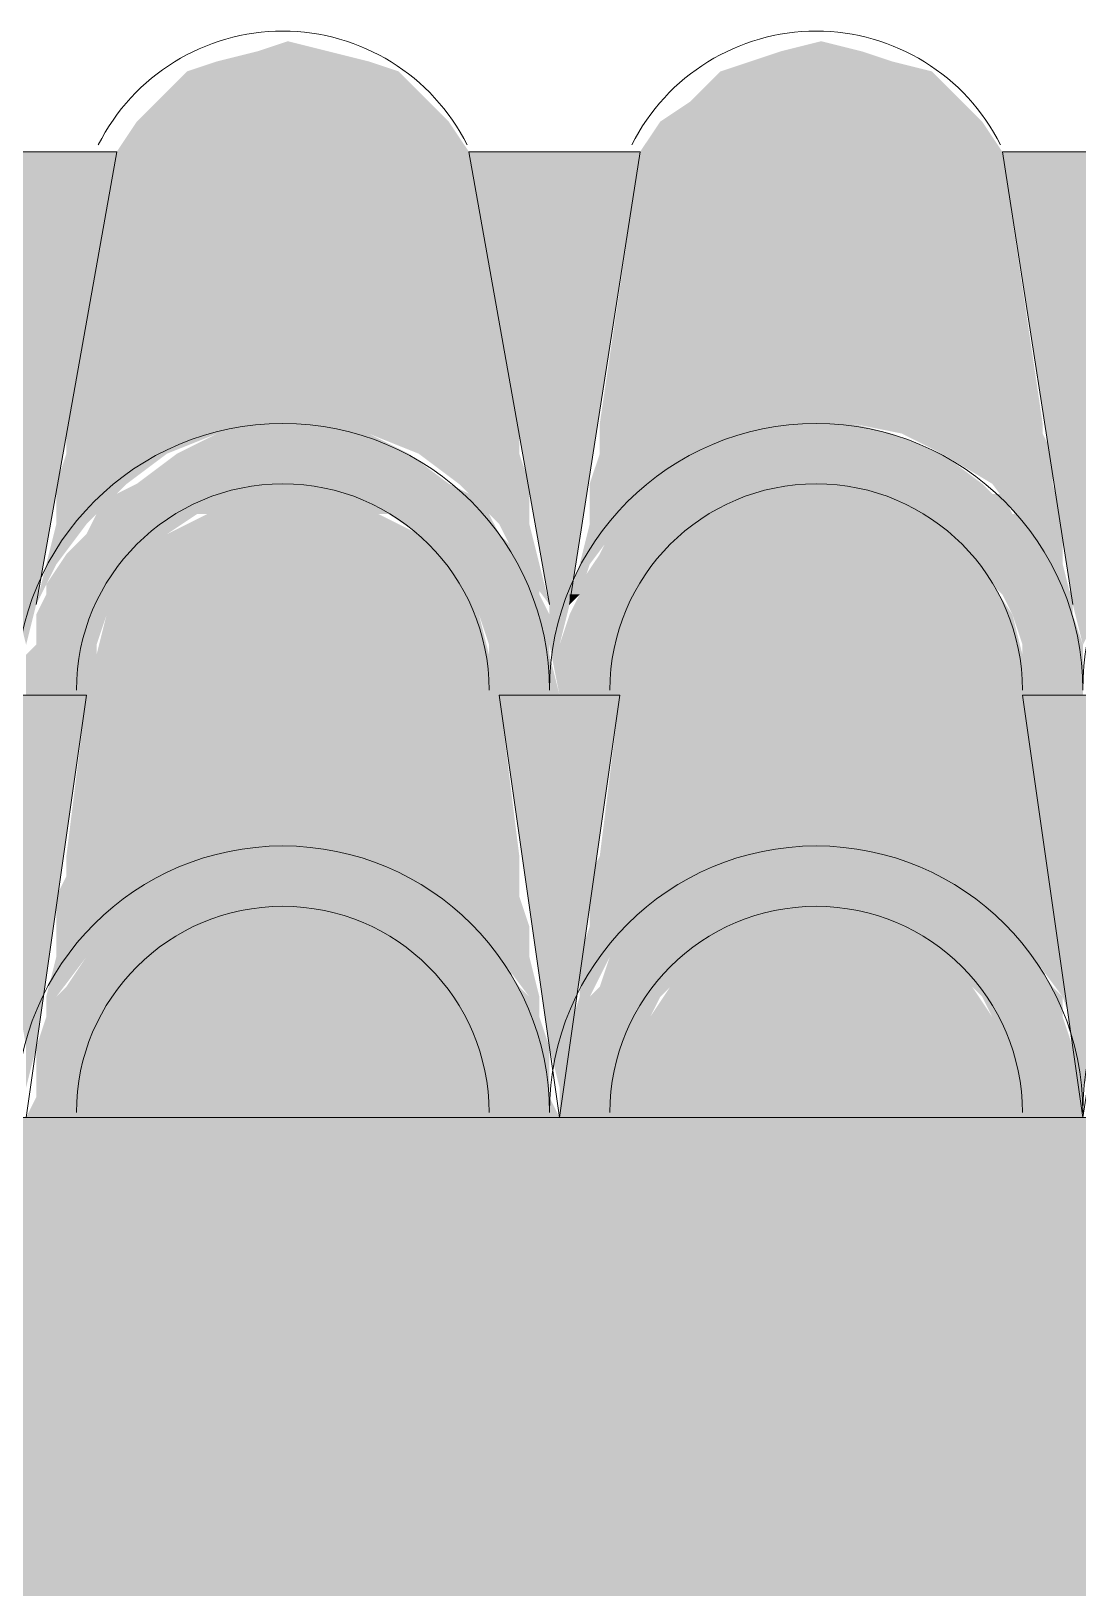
# Model space of a CAD drawing. Header units: millimetres. Extents: x 3949 to 6216, y -1987 to -943.
# Drawn here: x 4951.33 to 4956.4, y -1569.87 to -1562.32 of the extents above; entities that cross this region are included whole.
import ezdxf

# ---------------------------------------------------------------- set-up
doc = ezdxf.new("R2010")
doc.units = ezdxf.units.MM
doc.layers.add('PADRÃO DE ENTRADA', color=7, linetype='Continuous', lineweight=0)

msp = doc.modelspace()

# ---------------------------------------------------------------- hatches: boundary and pattern name
at = {"layer": 'PADRÃO DE ENTRADA', "true_color": 0xffdf7e}
h = msp.add_hatch(color=41, dxfattribs=at)
h.dxf.hatch_style = 1
h.paths.add_polyline_path([(4946.5162, -1567.5899), (4946.1744, -1567.5899), (4945.8327, -1567.5899), (4940.9018, -1567.5899), (4940.7065, -1567.5899), (4923.7658, -1567.5899), (4923.3265, -1567.5899), (4923.0335, -1567.5899), (4922.6918, -1567.5899), (4922.2524, -1567.5899), (4922.2524, -1581.3057), (4932.4884, -1581.3057), (4937.8931, -1583.4481), (4937.9563, -1583.2586), (4939.0792, -1583.942), (4937.8098, -1583.6979), (4937.8931, -1583.4481), (4932.4884, -1581.3057), (4922.2524, -1581.3057), (4922.2524, -1592.8135), (4923.5562, -1593.3303), (4923.6194, -1593.1407), (4924.7423, -1593.8242), (4923.4729, -1593.5801), (4923.5562, -1593.3303), (4922.2524, -1592.8135), (4922.2524, -1612.163), (4946.2315, -1612.163), (4946.2315, -1610.7472), (4947.5009, -1610.7472), (4947.5009, -1612.163), (4957.594, -1612.163), (4957.3514, -1567.5899), (4947.4926, -1567.5899), (4947.4926, -1577.7445), (4954.0829, -1577.7445), (4954.0829, -1601.9333), (4947.9403, -1601.9333), (4947.9403, -1602.8609), (4945.5969, -1602.8609), (4945.5969, -1601.9333), (4942.7182, -1601.9333), (4942.7182, -1602.3861), (4941.2664, -1602.3861), (4941.2664, -1601.9333), (4939.5734, -1601.9333), (4939.5734, -1577.7445), (4946.5162, -1577.7445)])
h.paths.add_polyline_path([(4937.7954, -1594.9219), (4937.7954, -1595.2138), (4938.3666, -1595.2138), (4938.3666, -1595.8485), (4937.7954, -1595.8485), (4937.7954, -1596.1151), (4926.3079, -1596.1151), (4926.3079, -1595.8485), (4925.7113, -1595.8485), (4925.7113, -1595.2138), (4926.3079, -1595.2138), (4926.3079, -1594.9219)], flags=16)
h.paths.add_polyline_path([(4937.1988, -1595.2138), (4937.1988, -1595.1123), (4937.6558, -1595.1123), (4937.6558, -1595.9501), (4937.1988, -1595.9501), (4926.9045, -1595.8485), (4926.9045, -1595.9501), (4926.4222, -1595.9501), (4926.4222, -1595.1123), (4926.9045, -1595.1123), (4926.9045, -1595.2138)], flags=0)
h.paths.add_polyline_path([(4936.3984, -1612.2661), (4943.7854, -1612.2661), (4943.7854, -1609.0225), (4936.3984, -1609.0225)], flags=9)

# ---------------------------------------------------------------- linework, layer by layer
at = {"layer": 'PADRÃO DE ENTRADA', "color": 7, "lineweight": 5}
for points in [[(4950.91, -1562.9031), (4951.74, -1562.9031)], [(4951.3494, -1565.1), (4951.74, -1562.9031)], [(4953.4487, -1562.9031), (4954.2786, -1562.9031)], [(4953.8393, -1565.1), (4953.4487, -1562.9031)], [(4953.9369, -1565.1), (4954.2786, -1562.9031)], [(4956.0362, -1562.9031), (4956.8661, -1562.9031)], [(4956.3779, -1565.1), (4956.0362, -1562.9031)], [(4956.1338, -1565.5394), (4956.4267, -1567.5899), (4956.7685, -1565.393)], [(4951.5935, -1565.5394), (4951.3006, -1565.5394), (4951.0077, -1565.5394)], [(4951.3006, -1567.5899), (4951.5935, -1565.5394)], [(4954.181, -1565.5394), (4953.8881, -1565.5394), (4953.5952, -1565.5394)], [(4953.5952, -1565.5394), (4953.8881, -1567.5899), (4954.181, -1565.5394)], [(4956.7685, -1565.5394), (4956.4267, -1565.5394), (4956.1338, -1565.5394)], [(4952.277, -1567.5899), (4923.7658, -1567.5899)], [(4940.9018, -1567.5899), (4959.0142, -1567.5899), (4957.5984, -1567.5899), (4959.0142, -1567.5899)], [(4951.5935, -1567.5899), (4951.3006, -1567.5899), (4951.0077, -1567.5899)], [(4954.181, -1567.5899), (4953.8881, -1567.5899), (4953.5952, -1567.5899)], [(4956.7685, -1567.5899), (4956.4267, -1567.5899), (4956.1338, -1567.5899)]]:
    msp.add_lwpolyline(points, dxfattribs=at)
for points in [[(4951.2518, -1565.5149, -0.999977), (4953.8392, -1565.515, -0.999977), (4956.4266, -1565.515, -0.853617), (4958.9504, -1565.114)], [(4951.2518, -1567.5654, -0.999977), (4953.8392, -1567.5655, -0.999977), (4956.4266, -1567.5655, -0.999977), (4959.0141, -1567.5655)]]:
    msp.add_lwpolyline(points, format="xyb", dxfattribs=at)
for centre, start, end in [((4952.5455, -1563.3181), 26.62312, 153.36929), ((4955.133, -1563.3181), 26.62312, 153.36929), ((4952.5455, -1565.515), 0.0024, 179.9938), ((4955.133, -1565.515), 0.0024, 179.9938), ((4952.5455, -1567.5655), 0.0024, 179.9938), ((4955.133, -1567.5655), 0.0024, 179.9938)]:
    msp.add_arc(centre, 1.0008, start, end, dxfattribs=at)
at = {"layer": 'PADRÃO DE ENTRADA', "color": 244, "true_color": 0x991b1e, "transparency": 33554559}
for points in [[(4952.5699, -1562.3661), (4952.4235, -1562.4149), (4952.7652, -1562.4149)], [(4955.1574, -1562.3661), (4954.9621, -1562.4149), (4955.3527, -1562.4149)], [(4952.4235, -1562.4149), (4952.7652, -1562.4149), (4952.2282, -1562.4637)], [(4952.7652, -1562.4149), (4952.2282, -1562.4637), (4952.9605, -1562.4637)], [(4954.9621, -1562.4149), (4955.3527, -1562.4149), (4954.8157, -1562.4637)], [(4955.3527, -1562.4149), (4954.8157, -1562.4637), (4955.4992, -1562.4637)], [(4952.0817, -1562.5126), (4953.1069, -1562.5126), (4951.9353, -1562.659)], [(4953.1069, -1562.5126), (4951.9353, -1562.659), (4953.2534, -1562.659)], [(4952.2282, -1562.4637), (4952.9605, -1562.4637), (4952.0817, -1562.5126)], [(4952.9605, -1562.4637), (4952.0817, -1562.5126), (4953.1069, -1562.5126)], [(4954.6692, -1562.5126), (4955.6944, -1562.5126), (4954.5227, -1562.659)], [(4955.6944, -1562.5126), (4954.5227, -1562.659), (4955.8409, -1562.659)], [(4954.8157, -1562.4637), (4955.4992, -1562.4637), (4954.6692, -1562.5126)], [(4955.4992, -1562.4637), (4954.6692, -1562.5126), (4955.6944, -1562.5126)], [(4951.9353, -1562.659), (4953.2534, -1562.659), (4951.8376, -1562.7567)], [(4953.2534, -1562.659), (4951.8376, -1562.7567), (4953.3511, -1562.7567)], [(4954.5227, -1562.659), (4955.8409, -1562.659), (4954.3763, -1562.7567)], [(4955.8409, -1562.659), (4954.3763, -1562.7567), (4955.9385, -1562.7567)], [(4951.8376, -1562.7567), (4953.3511, -1562.7567), (4951.74, -1562.9031)], [(4953.3511, -1562.7567), (4951.74, -1562.9031), (4953.4487, -1562.9031)], [(4954.3763, -1562.7567), (4955.9385, -1562.7567), (4954.2786, -1562.9031)], [(4955.9385, -1562.7567), (4954.2786, -1562.9031), (4956.0362, -1562.9031)], [(4951.74, -1562.9031), (4953.4487, -1562.9031), (4951.4959, -1564.2213)], [(4953.4487, -1562.9031), (4951.4959, -1564.2213), (4953.6928, -1564.2213)], [(4954.2786, -1562.9031), (4956.0362, -1562.9031), (4954.0834, -1564.2213)], [(4956.0362, -1562.9031), (4954.0834, -1564.2213), (4956.2315, -1564.2213)], [(4951.4959, -1564.2213), (4952.4723, -1564.2213), (4951.4959, -1564.2701)], [(4952.4723, -1564.2213), (4951.4959, -1564.2701), (4952.2282, -1564.2701)], [(4952.7164, -1564.2213), (4953.6928, -1564.2213), (4952.9605, -1564.2701)], [(4953.6928, -1564.2213), (4952.9605, -1564.2701), (4953.6928, -1564.2701)], [(4954.0834, -1564.2213), (4955.0598, -1564.2213), (4954.0834, -1564.2701)], [(4955.0598, -1564.2213), (4954.0834, -1564.2701), (4954.8157, -1564.2701)], [(4955.3039, -1564.2213), (4956.2315, -1564.2213), (4955.0598, -1564.2213)], [(4955.3039, -1564.2213), (4955.3039, -1564.2213), (4956.2315, -1564.2213)], [(4955.3039, -1564.2213), (4956.2315, -1564.2213), (4955.548, -1564.2701)], [(4956.2315, -1564.2213), (4955.548, -1564.2701), (4956.2315, -1564.2701)], [(4951.4959, -1564.2701), (4952.2282, -1564.2701), (4951.4959, -1564.3677)], [(4952.2282, -1564.2701), (4951.4959, -1564.3677), (4951.9841, -1564.3677)], [(4952.9605, -1564.2701), (4953.6928, -1564.2701), (4953.2046, -1564.3677)], [(4953.6928, -1564.2701), (4953.2046, -1564.3677), (4953.6928, -1564.3677)], [(4954.0834, -1564.2701), (4954.8157, -1564.2701), (4954.0834, -1564.3677)], [(4954.8157, -1564.2701), (4954.0834, -1564.3677), (4954.5716, -1564.3677)], [(4955.548, -1564.2701), (4956.2315, -1564.2701), (4955.7433, -1564.3677)], [(4956.2315, -1564.2701), (4955.7433, -1564.3677), (4956.2803, -1564.3677)], [(4951.4959, -1564.3677), (4951.9841, -1564.3677), (4951.4471, -1564.5142)], [(4951.9841, -1564.3677), (4951.4471, -1564.5142), (4951.7888, -1564.5142)], [(4953.2046, -1564.3677), (4953.6928, -1564.3677), (4953.3999, -1564.5142)], [(4953.6928, -1564.3677), (4953.3999, -1564.5142), (4953.7416, -1564.5142)], [(4954.0834, -1564.3677), (4954.5716, -1564.3677), (4954.0345, -1564.5142)], [(4954.5716, -1564.3677), (4954.0345, -1564.5142), (4954.3763, -1564.5142)], [(4955.7433, -1564.3677), (4956.2803, -1564.3677), (4955.9874, -1564.5142)], [(4956.2803, -1564.3677), (4955.9874, -1564.5142), (4956.2803, -1564.5142)], [(4951.4471, -1564.5142), (4951.7888, -1564.5142), (4951.4471, -1564.7095)], [(4951.7888, -1564.5142), (4951.4471, -1564.7095), (4951.5935, -1564.7095)], [(4952.3258, -1564.563), (4952.8628, -1564.563), (4952.1794, -1564.6607)], [(4952.8628, -1564.563), (4952.1794, -1564.6607), (4953.0093, -1564.6607)], [(4952.5211, -1564.563), (4952.6676, -1564.563), (4952.3258, -1564.563)], [(4952.6676, -1564.563), (4952.3258, -1564.563), (4952.8628, -1564.563)], [(4953.3999, -1564.5142), (4953.7416, -1564.5142), (4953.5952, -1564.7095)], [(4953.7416, -1564.5142), (4953.5952, -1564.7095), (4953.7416, -1564.7095)], [(4954.0345, -1564.5142), (4954.3763, -1564.5142), (4954.0345, -1564.7095)], [(4954.3763, -1564.5142), (4954.0345, -1564.7095), (4954.181, -1564.7095)], [(4954.9133, -1564.563), (4955.4503, -1564.563), (4954.718, -1564.6607)], [(4955.4503, -1564.563), (4954.718, -1564.6607), (4955.5968, -1564.6607)], [(4955.0598, -1564.563), (4955.2551, -1564.563), (4954.9133, -1564.563)], [(4955.2551, -1564.563), (4954.9133, -1564.563), (4955.4503, -1564.563)], [(4955.9874, -1564.5142), (4956.2803, -1564.5142), (4956.1338, -1564.7095)], [(4956.2803, -1564.5142), (4956.1338, -1564.7095), (4956.3291, -1564.7095)], [(4951.4471, -1564.7095), (4951.5935, -1564.7095), (4951.3982, -1564.9048)], [(4951.5935, -1564.7095), (4951.3982, -1564.9048), (4951.4471, -1564.9048)], [(4952.1794, -1564.6607), (4953.0093, -1564.6607), (4951.9841, -1564.7583)], [(4953.0093, -1564.6607), (4951.9841, -1564.7583), (4953.2046, -1564.7583)], [(4953.5952, -1564.7095), (4953.7416, -1564.7095), (4953.6928, -1564.9048)], [(4953.7416, -1564.7095), (4953.6928, -1564.9048), (4953.7904, -1564.9048)], [(4954.0345, -1564.7095), (4954.181, -1564.7095), (4953.9857, -1564.9048)], [(4954.181, -1564.7095), (4953.9857, -1564.9048), (4954.0345, -1564.9048)], [(4954.718, -1564.6607), (4955.5968, -1564.6607), (4954.5716, -1564.7583)], [(4955.5968, -1564.6607), (4954.5716, -1564.7583), (4955.7433, -1564.7583)], [(4956.1338, -1564.7095), (4956.3291, -1564.7095), (4956.2803, -1564.9048)], [(4956.3291, -1564.7095), (4956.2803, -1564.9048), (4956.3291, -1564.9048)], [(4951.9841, -1564.7583), (4953.2046, -1564.7583), (4951.8864, -1564.8559)], [(4953.2046, -1564.7583), (4951.8864, -1564.8559), (4953.3022, -1564.8559)], [(4954.5716, -1564.7583), (4955.7433, -1564.7583), (4954.4251, -1564.8559)], [(4955.7433, -1564.7583), (4954.4251, -1564.8559), (4955.8897, -1564.8559)], [(4951.8864, -1564.8559), (4953.3022, -1564.8559), (4951.74, -1565.0024)], [(4953.3022, -1564.8559), (4951.74, -1565.0024), (4953.4487, -1565.0024)], [(4954.4251, -1564.8559), (4955.8897, -1564.8559), (4954.3275, -1565.0024)], [(4955.8897, -1564.8559), (4954.3275, -1565.0024), (4955.9874, -1565.0024)], [(4951.3494, -1565.1), (4951.3494, -1565.1), (4951.4471, -1564.9048)], [(4951.3494, -1565.1), (4951.4471, -1564.9048), (4951.3982, -1564.9048)], [(4953.8393, -1565.1), (4953.7904, -1564.9048), (4953.6928, -1564.9048)], [(4953.8393, -1565.1), (4953.8393, -1565.1), (4953.7904, -1564.9048)], [(4953.9857, -1564.9048), (4954.0345, -1564.9048), (4953.9369, -1565.0512)], [(4954.0345, -1564.9048), (4953.9369, -1565.0512), (4953.9857, -1565.0512)], [(4956.3779, -1565.1), (4956.3291, -1564.9048), (4956.2803, -1564.9048)], [(4956.3779, -1565.1), (4956.3779, -1565.1), (4956.3291, -1564.9048)], [(4951.74, -1565.0024), (4953.4487, -1565.0024), (4951.6912, -1565.1489)], [(4953.4487, -1565.0024), (4951.6912, -1565.1489), (4953.4975, -1565.1489)], [(4954.3275, -1565.0024), (4955.9874, -1565.0024), (4954.2298, -1565.1489)], [(4955.9874, -1565.0024), (4954.2298, -1565.1489), (4956.085, -1565.1489)], [(4953.9857, -1565.0512), (4953.9369, -1565.0512), (4953.9369, -1565.1)], [(4951.6912, -1565.1489), (4953.4975, -1565.1489), (4951.6423, -1565.3441)], [(4953.4975, -1565.1489), (4951.6423, -1565.3441), (4953.5463, -1565.3441)], [(4954.2298, -1565.1489), (4956.085, -1565.1489), (4954.181, -1565.3441)], [(4956.085, -1565.1489), (4954.181, -1565.3441), (4956.1338, -1565.3441)], [(4951.6423, -1565.3441), (4953.5463, -1565.3441), (4951.5935, -1565.5394)], [(4953.5463, -1565.3441), (4951.5935, -1565.5394), (4953.5952, -1565.5394)], [(4954.181, -1565.3441), (4956.1338, -1565.3441), (4954.181, -1565.5394)], [(4956.1338, -1565.3441), (4954.181, -1565.5394), (4956.1338, -1565.5394)], [(4951.5935, -1565.5394), (4953.5952, -1565.5394), (4951.4959, -1566.3206)], [(4953.5952, -1565.5394), (4951.4959, -1566.3206), (4953.6928, -1566.3206)], [(4954.181, -1565.5394), (4956.1338, -1565.5394), (4954.0834, -1566.3206)], [(4956.1338, -1565.5394), (4954.0834, -1566.3206), (4956.2803, -1566.3206)], [(4952.5699, -1566.3206), (4951.4959, -1566.3206), (4952.3746, -1566.3206)], [(4951.4959, -1566.3206), (4952.3746, -1566.3206), (4951.4959, -1566.4182)], [(4952.3746, -1566.3206), (4951.4959, -1566.4182), (4952.1305, -1566.4182)], [(4952.814, -1566.3206), (4953.6928, -1566.3206), (4952.5699, -1566.3206)], [(4952.814, -1566.3206), (4952.814, -1566.3206), (4953.6928, -1566.3206)], [(4952.814, -1566.3206), (4953.6928, -1566.3206), (4953.0581, -1566.4182)], [(4953.6928, -1566.3206), (4953.0581, -1566.4182), (4953.6928, -1566.4182)], [(4954.0834, -1566.3206), (4954.9133, -1566.3206), (4954.0345, -1566.4182)], [(4954.9133, -1566.3206), (4954.0345, -1566.4182), (4954.718, -1566.4182)], [(4955.1574, -1566.3206), (4954.0834, -1566.3206), (4954.9133, -1566.3206)], [(4955.4015, -1566.3206), (4956.2803, -1566.3206), (4955.1574, -1566.3206)], [(4955.4015, -1566.3206), (4955.4015, -1566.3206), (4956.2803, -1566.3206)], [(4955.4015, -1566.3206), (4956.2803, -1566.3206), (4955.6456, -1566.4182)], [(4956.2803, -1566.3206), (4955.6456, -1566.4182), (4956.2803, -1566.4182)], [(4951.4959, -1566.4182), (4952.1305, -1566.4182), (4951.4471, -1566.5158)], [(4952.1305, -1566.4182), (4951.4471, -1566.5158), (4951.9353, -1566.5158)], [(4953.0581, -1566.4182), (4953.6928, -1566.4182), (4953.2534, -1566.5158)], [(4953.6928, -1566.4182), (4953.2534, -1566.5158), (4953.6928, -1566.5158)], [(4954.0345, -1566.4182), (4954.718, -1566.4182), (4954.0345, -1566.5158)], [(4954.718, -1566.4182), (4954.0345, -1566.5158), (4954.4739, -1566.5158)], [(4955.6456, -1566.4182), (4956.2803, -1566.4182), (4955.8409, -1566.5158)], [(4956.2803, -1566.4182), (4955.8409, -1566.5158), (4956.2803, -1566.5158)], [(4951.4471, -1566.5158), (4951.9353, -1566.5158), (4951.4471, -1566.6623)], [(4951.9353, -1566.5158), (4951.4471, -1566.6623), (4951.74, -1566.6623)], [(4953.2534, -1566.5158), (4953.6928, -1566.5158), (4953.4487, -1566.6623)], [(4953.6928, -1566.5158), (4953.4487, -1566.6623), (4953.7416, -1566.6623)], [(4954.0345, -1566.5158), (4954.4739, -1566.5158), (4954.0345, -1566.6623)], [(4954.4739, -1566.5158), (4954.0345, -1566.6623), (4954.3275, -1566.6623)], [(4955.8409, -1566.5158), (4956.2803, -1566.5158), (4956.0362, -1566.6623)], [(4956.2803, -1566.5158), (4956.0362, -1566.6623), (4956.3291, -1566.6623)], [(4951.4471, -1566.6623), (4951.74, -1566.6623), (4951.4471, -1566.8088)], [(4951.74, -1566.6623), (4951.4471, -1566.8088), (4951.5935, -1566.8088)], [(4953.4487, -1566.6623), (4953.7416, -1566.6623), (4953.5952, -1566.8088)], [(4953.7416, -1566.6623), (4953.5952, -1566.8088), (4953.7416, -1566.8088)], [(4954.0345, -1566.6623), (4954.3275, -1566.6623), (4953.9857, -1566.8088)], [(4954.3275, -1566.6623), (4953.9857, -1566.8088), (4954.1322, -1566.8088)], [(4956.0362, -1566.6623), (4956.3291, -1566.6623), (4956.1826, -1566.8088)], [(4956.3291, -1566.6623), (4956.1826, -1566.8088), (4956.3291, -1566.8088)], [(4951.4471, -1566.8088), (4951.5935, -1566.8088), (4951.3982, -1567.004)], [(4951.5935, -1566.8088), (4951.3982, -1567.004), (4951.4471, -1567.004)], [(4953.5952, -1566.8088), (4953.7416, -1566.8088), (4953.7416, -1567.004)], [(4953.7416, -1566.8088), (4953.7416, -1567.004), (4953.7904, -1567.004)], [(4953.9857, -1566.8088), (4954.1322, -1566.8088), (4953.9857, -1567.004)], [(4954.1322, -1566.8088), (4953.9857, -1567.004), (4954.0345, -1567.004)], [(4956.1826, -1566.8088), (4956.3291, -1566.8088), (4956.3291, -1567.004)], [(4956.3291, -1566.8088), (4956.3291, -1567.004), (4956.3779, -1567.004)], [(4951.3982, -1567.1505), (4951.3982, -1567.1505), (4951.4471, -1567.004)], [(4951.3982, -1567.1505), (4951.4471, -1567.004), (4951.3982, -1567.004)], [(4953.7904, -1567.1505), (4953.7904, -1567.004), (4953.7416, -1567.004)], [(4953.7904, -1567.1505), (4953.7904, -1567.1505), (4953.7904, -1567.004)], [(4953.9857, -1567.004), (4954.0345, -1567.004), (4953.9369, -1567.1505)], [(4954.0345, -1567.004), (4953.9369, -1567.1505), (4953.9857, -1567.1505)], [(4956.3779, -1567.1505), (4956.3779, -1567.004), (4956.3291, -1567.004)], [(4956.3779, -1567.1505), (4956.3779, -1567.1505), (4956.3779, -1567.004)], [(4951.3982, -1567.1505), (4951.3494, -1567.2481), (4951.3494, -1567.2481)], [(4953.7904, -1567.1505), (4953.8393, -1567.2481), (4953.8393, -1567.2481)], [(4953.9857, -1567.1505), (4953.9369, -1567.1505), (4953.9369, -1567.2481)], [(4956.3779, -1567.1505), (4956.3779, -1567.2481), (4956.3779, -1567.2481)]]:
    msp.add_solid(points, dxfattribs=at)
at = {"layer": 'PADRÃO DE ENTRADA', "transparency": 33554559}
for points in [[(4950.91, -1562.9031), (4951.74, -1562.9031), (4951.2518, -1565.1)], [(4951.74, -1562.9031), (4951.2518, -1565.1), (4951.3494, -1565.1)], [(4953.4487, -1562.9031), (4954.2786, -1562.9031), (4953.8393, -1565.1)], [(4954.2786, -1562.9031), (4953.8393, -1565.1), (4953.9369, -1565.1)], [(4956.0362, -1562.9031), (4956.8661, -1562.9031), (4956.3779, -1565.1)], [(4956.8661, -1562.9031), (4956.3779, -1565.1), (4956.5244, -1565.1)], [(4952.4723, -1564.2213), (4952.7164, -1564.2213), (4952.2282, -1564.2701)], [(4952.7164, -1564.2213), (4952.2282, -1564.2701), (4952.9605, -1564.2701)], [(4955.0598, -1564.2213), (4955.3039, -1564.2213), (4954.8157, -1564.2701)], [(4955.3039, -1564.2213), (4954.8157, -1564.2701), (4955.4992, -1564.2701)], [(4952.2282, -1564.2701), (4952.9605, -1564.2701), (4952.0329, -1564.3677)], [(4952.9605, -1564.2701), (4952.0329, -1564.3677), (4953.1558, -1564.3677)], [(4954.8157, -1564.2701), (4955.4992, -1564.2701), (4954.5716, -1564.3677)], [(4955.4992, -1564.2701), (4954.5716, -1564.3677), (4955.7433, -1564.3677)], [(4952.0329, -1564.3677), (4953.1558, -1564.3677), (4951.8376, -1564.5142)], [(4953.1558, -1564.3677), (4951.8376, -1564.5142), (4953.3511, -1564.5142)], [(4954.5716, -1564.3677), (4955.7433, -1564.3677), (4954.3763, -1564.5142)], [(4955.7433, -1564.3677), (4954.3763, -1564.5142), (4955.9385, -1564.5142)], [(4951.74, -1564.563), (4952.3258, -1564.563), (4951.6423, -1564.6607)], [(4952.3258, -1564.563), (4951.6423, -1564.6607), (4952.1794, -1564.6607)], [(4951.8376, -1564.5142), (4953.3511, -1564.5142), (4951.74, -1564.563)], [(4953.3511, -1564.5142), (4951.74, -1564.563), (4953.4487, -1564.563)], [(4952.5211, -1564.563), (4951.74, -1564.563), (4952.3258, -1564.563)], [(4952.8628, -1564.563), (4953.4487, -1564.563), (4952.6676, -1564.563)], [(4952.8628, -1564.563), (4952.8628, -1564.563), (4953.4487, -1564.563)], [(4952.8628, -1564.563), (4953.4487, -1564.563), (4953.0093, -1564.6607)], [(4953.4487, -1564.563), (4953.0093, -1564.6607), (4953.5463, -1564.6607)], [(4954.2786, -1564.563), (4954.9133, -1564.563), (4954.2298, -1564.6607)], [(4954.9133, -1564.563), (4954.2298, -1564.6607), (4954.718, -1564.6607)], [(4954.3275, -1564.563), (4955.0598, -1564.563), (4954.2786, -1564.563)], [(4955.0598, -1564.563), (4954.2786, -1564.563), (4954.9133, -1564.563)], [(4954.3763, -1564.5142), (4955.9385, -1564.5142), (4954.3275, -1564.563)], [(4955.9385, -1564.5142), (4954.3275, -1564.563), (4955.9874, -1564.563)], [(4955.2551, -1564.563), (4955.9874, -1564.563), (4955.4503, -1564.563)], [(4955.9874, -1564.563), (4955.4503, -1564.563), (4956.0362, -1564.563)], [(4955.4503, -1564.563), (4956.0362, -1564.563), (4955.5968, -1564.6607)], [(4956.0362, -1564.563), (4955.5968, -1564.6607), (4956.085, -1564.6607)], [(4951.6423, -1564.6607), (4952.1305, -1564.6607), (4951.5935, -1564.7583)], [(4952.1305, -1564.6607), (4951.5935, -1564.7583), (4951.9841, -1564.7583)], [(4952.1794, -1564.6607), (4951.6423, -1564.6607), (4952.1305, -1564.6607)], [(4953.0581, -1564.6607), (4953.5463, -1564.6607), (4953.0093, -1564.6607)], [(4953.0581, -1564.6607), (4953.0581, -1564.6607), (4953.5463, -1564.6607)], [(4953.0581, -1564.6607), (4953.5463, -1564.6607), (4953.2046, -1564.7583)], [(4953.5463, -1564.6607), (4953.2046, -1564.7583), (4953.5952, -1564.7583)], [(4954.2298, -1564.6607), (4954.718, -1564.6607), (4954.1322, -1564.7583)], [(4954.718, -1564.6607), (4954.1322, -1564.7583), (4954.5716, -1564.7583)], [(4954.718, -1564.6607), (4954.2298, -1564.6607), (4954.2298, -1564.6607)], [(4954.2298, -1564.6607), (4954.2298, -1564.6607), (4954.718, -1564.6607)], [(4956.085, -1564.6607), (4955.5968, -1564.6607), (4956.1338, -1564.6607)], [(4955.5968, -1564.6607), (4956.1338, -1564.6607), (4955.7433, -1564.7583)], [(4956.1338, -1564.6607), (4955.7433, -1564.7583), (4956.1826, -1564.7583)], [(4951.5935, -1564.7583), (4951.9841, -1564.7583), (4951.4959, -1564.8559)], [(4951.9841, -1564.7583), (4951.4959, -1564.8559), (4951.8864, -1564.8559)], [(4953.2046, -1564.7583), (4953.5952, -1564.7583), (4953.3022, -1564.8559)], [(4953.5952, -1564.7583), (4953.3022, -1564.8559), (4953.6928, -1564.8559)], [(4954.1322, -1564.7583), (4954.5716, -1564.7583), (4954.0834, -1564.8559)], [(4954.5716, -1564.7583), (4954.0834, -1564.8559), (4954.4739, -1564.8559)], [(4955.7433, -1564.7583), (4956.1826, -1564.7583), (4955.8897, -1564.8559)], [(4956.1826, -1564.7583), (4955.8897, -1564.8559), (4956.2803, -1564.8559)], [(4951.4959, -1564.8559), (4951.8864, -1564.8559), (4951.3982, -1565.0024)], [(4951.8864, -1564.8559), (4951.3982, -1565.0024), (4951.74, -1565.0024)], [(4951.8864, -1564.8559), (4951.4959, -1564.8559), (4951.4959, -1564.8559)], [(4951.4959, -1564.8559), (4951.4959, -1564.8559), (4951.8864, -1564.8559)], [(4953.6928, -1564.8559), (4953.3022, -1564.8559), (4953.3022, -1564.8559)], [(4953.3022, -1564.8559), (4953.3022, -1564.8559), (4953.6928, -1564.8559)], [(4953.3022, -1564.8559), (4953.6928, -1564.8559), (4953.4487, -1565.0024)], [(4953.6928, -1564.8559), (4953.4487, -1565.0024), (4953.7904, -1565.0024)], [(4954.0834, -1564.8559), (4954.4251, -1564.8559), (4953.9857, -1565.0024)], [(4954.4251, -1564.8559), (4953.9857, -1565.0024), (4954.3275, -1565.0024)], [(4954.4739, -1564.8559), (4954.0834, -1564.8559), (4954.4251, -1564.8559)], [(4956.2803, -1564.8559), (4955.8897, -1564.8559), (4955.8897, -1564.8559)], [(4955.8897, -1564.8559), (4955.8897, -1564.8559), (4956.2803, -1564.8559)], [(4955.8897, -1564.8559), (4956.2803, -1564.8559), (4955.9874, -1565.0024)], [(4956.2803, -1564.8559), (4955.9874, -1565.0024), (4956.3291, -1565.0024)], [(4951.3982, -1565.0024), (4951.74, -1565.0024), (4951.3982, -1565.0512)], [(4951.74, -1565.0024), (4951.3982, -1565.0512), (4951.74, -1565.0512)], [(4953.4487, -1565.0024), (4953.7904, -1565.0024), (4953.4487, -1565.0512)], [(4953.7904, -1565.0024), (4953.4487, -1565.0512), (4953.7904, -1565.0512)], [(4953.9857, -1565.0024), (4954.3275, -1565.0024), (4953.9857, -1565.0512)], [(4954.3275, -1565.0024), (4953.9857, -1565.0512), (4954.3275, -1565.0512)], [(4955.9874, -1565.0024), (4956.3291, -1565.0024), (4956.0362, -1565.0512)], [(4956.3291, -1565.0024), (4956.0362, -1565.0512), (4956.3779, -1565.0512)], [(4951.3982, -1565.0512), (4951.74, -1565.0512), (4951.3494, -1565.1489)], [(4951.74, -1565.0512), (4951.3494, -1565.1489), (4951.6912, -1565.1489)], [(4953.4487, -1565.0512), (4953.7904, -1565.0512), (4953.4975, -1565.1489)], [(4953.7904, -1565.0512), (4953.4975, -1565.1489), (4953.8393, -1565.1489)], [(4953.9857, -1565.0512), (4954.3275, -1565.0512), (4953.9369, -1565.1489)], [(4954.3275, -1565.0512), (4953.9369, -1565.1489), (4954.2298, -1565.1489)], [(4956.0362, -1565.0512), (4956.3779, -1565.0512), (4956.085, -1565.1489)], [(4956.3779, -1565.0512), (4956.085, -1565.1489), (4956.3779, -1565.1489)], [(4951.3494, -1565.1), (4951.2518, -1565.1), (4951.2518, -1565.1)], [(4951.3006, -1565.2953), (4951.3494, -1565.1), (4951.2518, -1565.1)], [(4951.3006, -1565.2953), (4951.3006, -1565.2953), (4951.3494, -1565.1)], [(4951.3494, -1565.1489), (4951.6912, -1565.1489), (4951.3494, -1565.2953)], [(4951.6912, -1565.1489), (4951.3494, -1565.2953), (4951.6423, -1565.2953)], [(4953.4975, -1565.1489), (4953.8393, -1565.1489), (4953.5463, -1565.2953)], [(4953.8393, -1565.1489), (4953.5463, -1565.2953), (4953.8393, -1565.2953)], [(4953.9369, -1565.1), (4953.8393, -1565.1), (4953.8393, -1565.1)], [(4953.8393, -1565.1), (4953.8393, -1565.1), (4953.9369, -1565.1)], [(4953.8393, -1565.1), (4953.9369, -1565.1), (4953.8393, -1565.2953)], [(4953.9369, -1565.1), (4953.8393, -1565.2953), (4953.8881, -1565.2953)], [(4953.9369, -1565.1489), (4954.2298, -1565.1489), (4953.8881, -1565.2953)], [(4954.2298, -1565.1489), (4953.8881, -1565.2953), (4954.2298, -1565.2953)], [(4956.085, -1565.1489), (4956.3779, -1565.1489), (4956.1338, -1565.2953)], [(4956.3779, -1565.1489), (4956.1338, -1565.2953), (4956.4267, -1565.2953)], [(4956.3779, -1565.1), (4956.5244, -1565.1), (4956.4267, -1565.2953)], [(4951.3494, -1565.2953), (4951.6423, -1565.2953), (4951.3006, -1565.3441)], [(4951.6423, -1565.2953), (4951.3006, -1565.3441), (4951.6423, -1565.3441)], [(4953.5463, -1565.2953), (4953.8393, -1565.2953), (4953.5463, -1565.3441)], [(4953.8393, -1565.2953), (4953.5463, -1565.3441), (4953.8393, -1565.3441)], [(4953.8881, -1565.2953), (4953.8393, -1565.2953), (4953.8393, -1565.2953)], [(4953.8393, -1565.2953), (4953.8393, -1565.2953), (4953.8881, -1565.2953)], [(4953.8881, -1565.5394), (4953.8881, -1565.2953), (4953.8393, -1565.2953)], [(4953.8881, -1565.2953), (4954.2298, -1565.2953), (4953.8881, -1565.3441)], [(4954.2298, -1565.2953), (4953.8881, -1565.3441), (4954.181, -1565.3441)], [(4953.8881, -1565.5394), (4953.8881, -1565.5394), (4953.8881, -1565.2953)], [(4956.1338, -1565.2953), (4956.4267, -1565.2953), (4956.1338, -1565.3441)], [(4956.4267, -1565.2953), (4956.1338, -1565.3441), (4956.4267, -1565.3441)], [(4951.3006, -1565.3441), (4951.6423, -1565.3441), (4951.3006, -1565.5394)], [(4951.6423, -1565.3441), (4951.3006, -1565.5394), (4951.5935, -1565.5394)], [(4953.5463, -1565.3441), (4953.8393, -1565.3441), (4953.5952, -1565.5394)], [(4953.8393, -1565.3441), (4953.5952, -1565.5394), (4953.8881, -1565.5394)], [(4953.8881, -1565.3441), (4954.181, -1565.3441), (4953.8881, -1565.5394)], [(4954.181, -1565.3441), (4953.8881, -1565.5394), (4954.181, -1565.5394)], [(4956.1338, -1565.3441), (4956.4267, -1565.3441), (4956.1338, -1565.5394)], [(4956.4267, -1565.3441), (4956.1338, -1565.5394), (4956.4267, -1565.5394)], [(4951.0077, -1565.5394), (4951.5935, -1565.5394), (4951.3006, -1567.2481)], [(4951.5935, -1565.5394), (4951.3006, -1567.2481), (4951.3494, -1567.2481)], [(4953.5952, -1565.5394), (4954.181, -1565.5394), (4953.8393, -1567.2481)], [(4953.8881, -1565.5394), (4953.5952, -1565.5394), (4953.5952, -1565.5394)], [(4953.5952, -1565.5394), (4953.5952, -1565.5394), (4953.8881, -1565.5394)], [(4954.181, -1565.5394), (4953.8393, -1567.2481), (4953.9369, -1567.2481)], [(4954.181, -1565.5394), (4953.8881, -1565.5394), (4953.8881, -1565.5394)], [(4953.8881, -1565.5394), (4953.8881, -1565.5394), (4954.181, -1565.5394)], [(4956.1338, -1565.5394), (4956.7685, -1565.5394), (4956.3779, -1567.2481)], [(4956.4267, -1565.5394), (4956.1338, -1565.5394), (4956.1338, -1565.5394)], [(4956.1338, -1565.5394), (4956.1338, -1565.5394), (4956.4267, -1565.5394)], [(4956.7685, -1565.5394), (4956.3779, -1567.2481), (4956.5244, -1567.2481)], [(4952.3746, -1566.3206), (4952.814, -1566.3206), (4952.1305, -1566.4182)], [(4952.814, -1566.3206), (4952.1305, -1566.4182), (4953.0581, -1566.4182)], [(4952.5699, -1566.3206), (4952.3746, -1566.3206), (4952.814, -1566.3206)], [(4954.9133, -1566.3206), (4955.4015, -1566.3206), (4954.718, -1566.4182)], [(4955.4015, -1566.3206), (4954.718, -1566.4182), (4955.6456, -1566.4182)], [(4955.1574, -1566.3206), (4954.9133, -1566.3206), (4955.4015, -1566.3206)], [(4952.1305, -1566.4182), (4953.0581, -1566.4182), (4951.9353, -1566.5158)], [(4953.0581, -1566.4182), (4951.9353, -1566.5158), (4953.2534, -1566.5158)], [(4954.718, -1566.4182), (4955.6456, -1566.4182), (4954.4739, -1566.5158)], [(4955.6456, -1566.4182), (4954.4739, -1566.5158), (4955.8409, -1566.5158)], [(4951.9353, -1566.5158), (4953.2534, -1566.5158), (4951.74, -1566.6135)], [(4953.2534, -1566.5158), (4951.74, -1566.6135), (4953.4487, -1566.6135)], [(4954.4739, -1566.5158), (4955.8409, -1566.5158), (4954.3275, -1566.6135)], [(4955.8409, -1566.5158), (4954.3275, -1566.6135), (4955.9874, -1566.6135)], [(4951.74, -1566.6623), (4952.3258, -1566.6623), (4951.6423, -1566.7111)], [(4952.3258, -1566.6623), (4951.6423, -1566.7111), (4952.1794, -1566.7111)], [(4951.74, -1566.6135), (4952.5211, -1566.6135), (4951.74, -1566.6623)], [(4952.5211, -1566.6135), (4951.74, -1566.6623), (4952.4235, -1566.6623)], [(4952.4235, -1566.6623), (4951.74, -1566.6623), (4952.3258, -1566.6623)], [(4952.3258, -1566.6623), (4952.8628, -1566.6623), (4952.1794, -1566.7111)], [(4952.8628, -1566.6623), (4952.1794, -1566.7111), (4953.0093, -1566.7111)], [(4952.5211, -1566.6135), (4952.6676, -1566.6135), (4952.3258, -1566.6623)], [(4952.6676, -1566.6135), (4952.3258, -1566.6623), (4952.8628, -1566.6623)], [(4952.6676, -1566.6135), (4953.4487, -1566.6135), (4952.7652, -1566.6623)], [(4953.4487, -1566.6135), (4952.7652, -1566.6623), (4953.4487, -1566.6623)], [(4952.8628, -1566.6623), (4953.4487, -1566.6623), (4952.7652, -1566.6623)], [(4952.8628, -1566.6623), (4952.8628, -1566.6623), (4953.4487, -1566.6623)], [(4952.8628, -1566.6623), (4953.4487, -1566.6623), (4953.0093, -1566.7111)], [(4953.4487, -1566.6623), (4953.0093, -1566.7111), (4953.5463, -1566.7111)], [(4954.2786, -1566.6623), (4954.9133, -1566.6623), (4954.2298, -1566.7111)], [(4954.9133, -1566.6623), (4954.2298, -1566.7111), (4954.718, -1566.7111)], [(4954.3275, -1566.6623), (4955.0109, -1566.6623), (4954.2786, -1566.6623)], [(4955.0109, -1566.6623), (4954.2786, -1566.6623), (4954.9133, -1566.6623)], [(4954.3275, -1566.6135), (4955.0598, -1566.6135), (4954.3275, -1566.6623)], [(4955.0598, -1566.6135), (4954.3275, -1566.6623), (4955.0109, -1566.6623)], [(4954.9133, -1566.6623), (4955.4503, -1566.6623), (4954.718, -1566.7111)], [(4955.4503, -1566.6623), (4954.718, -1566.7111), (4955.5968, -1566.7111)], [(4955.0598, -1566.6135), (4955.2551, -1566.6135), (4954.9133, -1566.6623)], [(4955.2551, -1566.6135), (4954.9133, -1566.6623), (4955.4503, -1566.6623)], [(4955.2551, -1566.6135), (4955.9874, -1566.6135), (4955.3527, -1566.6623)], [(4955.9874, -1566.6135), (4955.3527, -1566.6623), (4956.0362, -1566.6623)], [(4955.4503, -1566.6623), (4956.0362, -1566.6623), (4955.3527, -1566.6623)], [(4955.4503, -1566.6623), (4955.4503, -1566.6623), (4956.0362, -1566.6623)], [(4955.4503, -1566.6623), (4956.0362, -1566.6623), (4955.5968, -1566.7111)], [(4956.0362, -1566.6623), (4955.5968, -1566.7111), (4956.085, -1566.7111)], [(4951.6423, -1566.7111), (4952.1794, -1566.7111), (4951.5935, -1566.8088)], [(4952.1794, -1566.7111), (4951.5935, -1566.8088), (4952.0329, -1566.8088)], [(4952.1794, -1566.7111), (4953.0093, -1566.7111), (4951.9841, -1566.8088)], [(4953.0093, -1566.7111), (4951.9841, -1566.8088), (4953.2046, -1566.8088)], [(4953.0093, -1566.7111), (4953.5463, -1566.7111), (4953.1558, -1566.8088)], [(4953.5463, -1566.7111), (4953.1558, -1566.8088), (4953.5952, -1566.8088)], [(4954.2298, -1566.7111), (4954.718, -1566.7111), (4954.1322, -1566.8088)], [(4954.718, -1566.7111), (4954.1322, -1566.8088), (4954.5716, -1566.8088)], [(4954.718, -1566.7111), (4955.5968, -1566.7111), (4954.5716, -1566.8088)], [(4955.5968, -1566.7111), (4954.5716, -1566.8088), (4955.7433, -1566.8088)], [(4955.5968, -1566.7111), (4956.085, -1566.7111), (4955.7433, -1566.8088)], [(4956.085, -1566.7111), (4955.7433, -1566.8088), (4956.1826, -1566.8088)], [(4951.5935, -1566.8088), (4951.9841, -1566.8088), (4951.4959, -1566.9552)], [(4951.9841, -1566.8088), (4951.4959, -1566.9552), (4951.8864, -1566.9552)], [(4952.0329, -1566.8088), (4951.5935, -1566.8088), (4951.9841, -1566.8088)], [(4951.9841, -1566.8088), (4953.2046, -1566.8088), (4951.8864, -1566.9552)], [(4953.2046, -1566.8088), (4951.8864, -1566.9552), (4953.3022, -1566.9552)], [(4953.2046, -1566.8088), (4953.5952, -1566.8088), (4953.1558, -1566.8088)], [(4953.2046, -1566.8088), (4953.2046, -1566.8088), (4953.5952, -1566.8088)], [(4953.2046, -1566.8088), (4953.5952, -1566.8088), (4953.3022, -1566.9552)], [(4953.5952, -1566.8088), (4953.3022, -1566.9552), (4953.6928, -1566.9552)], [(4954.1322, -1566.8088), (4954.5716, -1566.8088), (4954.0834, -1566.9552)], [(4954.5716, -1566.8088), (4954.0834, -1566.9552), (4954.4251, -1566.9552)], [(4954.5716, -1566.8088), (4954.1322, -1566.8088), (4954.1322, -1566.8088)], [(4954.1322, -1566.8088), (4954.1322, -1566.8088), (4954.5716, -1566.8088)], [(4954.5716, -1566.8088), (4955.7433, -1566.8088), (4954.4251, -1566.9552)], [(4955.7433, -1566.8088), (4954.4251, -1566.9552), (4955.8897, -1566.9552)], [(4956.1826, -1566.8088), (4955.7433, -1566.8088), (4955.7433, -1566.8088)], [(4955.7433, -1566.8088), (4955.7433, -1566.8088), (4956.1826, -1566.8088)], [(4955.7433, -1566.8088), (4956.1826, -1566.8088), (4955.8897, -1566.9552)], [(4956.1826, -1566.8088), (4955.8897, -1566.9552), (4956.2803, -1566.9552)], [(4951.4959, -1566.9552), (4951.8864, -1566.9552), (4951.4471, -1567.004)], [(4951.8864, -1566.9552), (4951.4471, -1567.004), (4951.8376, -1567.004)], [(4951.8864, -1566.9552), (4953.3022, -1566.9552), (4951.74, -1567.1017)], [(4953.3022, -1566.9552), (4951.74, -1567.1017), (4953.4487, -1567.1017)], [(4953.3022, -1566.9552), (4953.6928, -1566.9552), (4953.3511, -1567.004)], [(4953.6928, -1566.9552), (4953.3511, -1567.004), (4953.7416, -1567.004)], [(4954.0834, -1566.9552), (4954.4251, -1566.9552), (4954.0345, -1567.004)], [(4954.4251, -1566.9552), (4954.0345, -1567.004), (4954.3763, -1567.004)], [(4954.4251, -1566.9552), (4955.8897, -1566.9552), (4954.3275, -1567.1017)], [(4955.8897, -1566.9552), (4954.3275, -1567.1017), (4955.9874, -1567.1017)], [(4955.8897, -1566.9552), (4956.2803, -1566.9552), (4955.9385, -1567.004)], [(4956.2803, -1566.9552), (4955.9385, -1567.004), (4956.3291, -1567.004)], [(4951.4471, -1567.004), (4951.8376, -1567.004), (4951.3982, -1567.1017)], [(4951.8376, -1567.004), (4951.3982, -1567.1017), (4951.74, -1567.1017)], [(4953.3511, -1567.004), (4953.7416, -1567.004), (4953.4487, -1567.1017)], [(4953.7416, -1567.004), (4953.4487, -1567.1017), (4953.7904, -1567.1017)], [(4954.0345, -1567.004), (4954.3763, -1567.004), (4953.9857, -1567.1017)], [(4954.3763, -1567.004), (4953.9857, -1567.1017), (4954.3275, -1567.1017)], [(4955.9385, -1567.004), (4956.3291, -1567.004), (4955.9874, -1567.1017)], [(4956.3291, -1567.004), (4955.9874, -1567.1017), (4956.3291, -1567.1017)], [(4951.3982, -1567.1017), (4951.74, -1567.1017), (4951.3494, -1567.2481)], [(4951.74, -1567.1017), (4951.3494, -1567.2481), (4951.6912, -1567.2481)], [(4951.74, -1567.1017), (4953.4487, -1567.1017), (4951.6912, -1567.2481)], [(4953.4487, -1567.1017), (4951.6912, -1567.2481), (4953.4975, -1567.2481)], [(4953.4487, -1567.1017), (4953.7904, -1567.1017), (4953.4975, -1567.2481)], [(4953.7904, -1567.1017), (4953.4975, -1567.2481), (4953.8393, -1567.2481)], [(4953.9857, -1567.1017), (4954.3275, -1567.1017), (4953.9369, -1567.2481)], [(4954.3275, -1567.1017), (4953.9369, -1567.2481), (4954.2786, -1567.2481)], [(4954.3275, -1567.1017), (4955.9874, -1567.1017), (4954.2298, -1567.2481)], [(4955.9874, -1567.1017), (4954.2298, -1567.2481), (4956.085, -1567.2481)], [(4955.9874, -1567.1017), (4956.3291, -1567.1017), (4956.085, -1567.2481)], [(4956.3291, -1567.1017), (4956.085, -1567.2481), (4956.3779, -1567.2481)], [(4951.3006, -1567.4434), (4951.3006, -1567.4434), (4951.3494, -1567.2481)], [(4951.3006, -1567.4434), (4951.3494, -1567.2481), (4951.3006, -1567.2481)], [(4951.6912, -1567.2481), (4951.3494, -1567.2481), (4951.3494, -1567.2481)], [(4951.3494, -1567.2481), (4951.3494, -1567.2481), (4951.6912, -1567.2481)], [(4951.3494, -1567.2481), (4951.6912, -1567.2481), (4951.3494, -1567.4434)], [(4951.6912, -1567.2481), (4951.3494, -1567.4434), (4951.6423, -1567.4434)], [(4951.6912, -1567.2481), (4953.4975, -1567.2481), (4951.6423, -1567.4434)], [(4953.4975, -1567.2481), (4951.6423, -1567.4434), (4953.5463, -1567.4434)], [(4953.8393, -1567.2481), (4953.4975, -1567.2481), (4953.4975, -1567.2481)], [(4953.4975, -1567.2481), (4953.4975, -1567.2481), (4953.8393, -1567.2481)], [(4953.4975, -1567.2481), (4953.8393, -1567.2481), (4953.5463, -1567.4434)], [(4953.8393, -1567.2481), (4953.5463, -1567.4434), (4953.8393, -1567.4434)], [(4953.8881, -1567.4434), (4953.9369, -1567.2481), (4953.8393, -1567.2481)], [(4953.9369, -1567.2481), (4954.2298, -1567.2481), (4953.8881, -1567.4434)], [(4954.2298, -1567.2481), (4953.8881, -1567.4434), (4954.181, -1567.4434)], [(4953.8881, -1567.4434), (4953.8881, -1567.4434), (4953.9369, -1567.2481)], [(4954.2786, -1567.2481), (4953.9369, -1567.2481), (4954.2298, -1567.2481)], [(4954.2298, -1567.2481), (4956.085, -1567.2481), (4954.181, -1567.4434)], [(4956.085, -1567.2481), (4954.181, -1567.4434), (4956.1338, -1567.4434)], [(4956.3779, -1567.2481), (4956.085, -1567.2481), (4956.085, -1567.2481)], [(4956.085, -1567.2481), (4956.085, -1567.2481), (4956.3779, -1567.2481)], [(4956.085, -1567.2481), (4956.3779, -1567.2481), (4956.1338, -1567.4434)], [(4956.3779, -1567.2481), (4956.1338, -1567.4434), (4956.4267, -1567.4434)], [(4956.5244, -1567.2481), (4956.3779, -1567.2481), (4956.3779, -1567.2481)], [(4956.3779, -1567.2481), (4956.3779, -1567.2481), (4956.5244, -1567.2481)], [(4956.3779, -1567.2481), (4956.5244, -1567.2481), (4956.4267, -1567.4434)], [(4951.3494, -1567.4922), (4951.6423, -1567.4922), (4951.3006, -1567.5899)], [(4951.6423, -1567.4922), (4951.3006, -1567.5899), (4951.5935, -1567.5899)], [(4951.3494, -1567.4434), (4951.6423, -1567.4434), (4951.3494, -1567.4922)], [(4951.6423, -1567.4434), (4951.3494, -1567.4922), (4951.6423, -1567.4922)], [(4951.6423, -1567.4434), (4953.5463, -1567.4434), (4951.5935, -1567.5899)], [(4953.5463, -1567.4434), (4951.5935, -1567.5899), (4953.5952, -1567.5899)], [(4953.5463, -1567.4434), (4953.8393, -1567.4434), (4953.5463, -1567.4922)], [(4953.8393, -1567.4434), (4953.5463, -1567.4922), (4953.8393, -1567.4922)], [(4953.5463, -1567.4922), (4953.8393, -1567.4922), (4953.5952, -1567.5899)], [(4953.8393, -1567.4922), (4953.5952, -1567.5899), (4953.8881, -1567.5899)], [(4953.8881, -1567.4434), (4954.181, -1567.4434), (4953.8881, -1567.4922)], [(4954.181, -1567.4434), (4953.8881, -1567.4922), (4954.181, -1567.4922)], [(4953.8881, -1567.4434), (4953.8881, -1567.5899), (4953.8881, -1567.5899)], [(4953.8881, -1567.4922), (4954.181, -1567.4922), (4953.8881, -1567.5899)], [(4954.181, -1567.4922), (4953.8881, -1567.5899), (4954.181, -1567.5899)], [(4954.181, -1567.4434), (4956.1338, -1567.4434), (4954.181, -1567.5899)], [(4956.1338, -1567.4434), (4954.181, -1567.5899), (4956.1338, -1567.5899)], [(4956.1338, -1567.4434), (4956.4267, -1567.4434), (4956.1338, -1567.4922)], [(4956.4267, -1567.4434), (4956.1338, -1567.4922), (4956.4267, -1567.4922)], [(4956.1338, -1567.4922), (4956.4267, -1567.4922), (4956.1338, -1567.5899)], [(4956.4267, -1567.4922), (4956.1338, -1567.5899), (4956.4267, -1567.5899)]]:
    msp.add_solid(points, dxfattribs=at)

doc.saveas('drawing.dxf')
